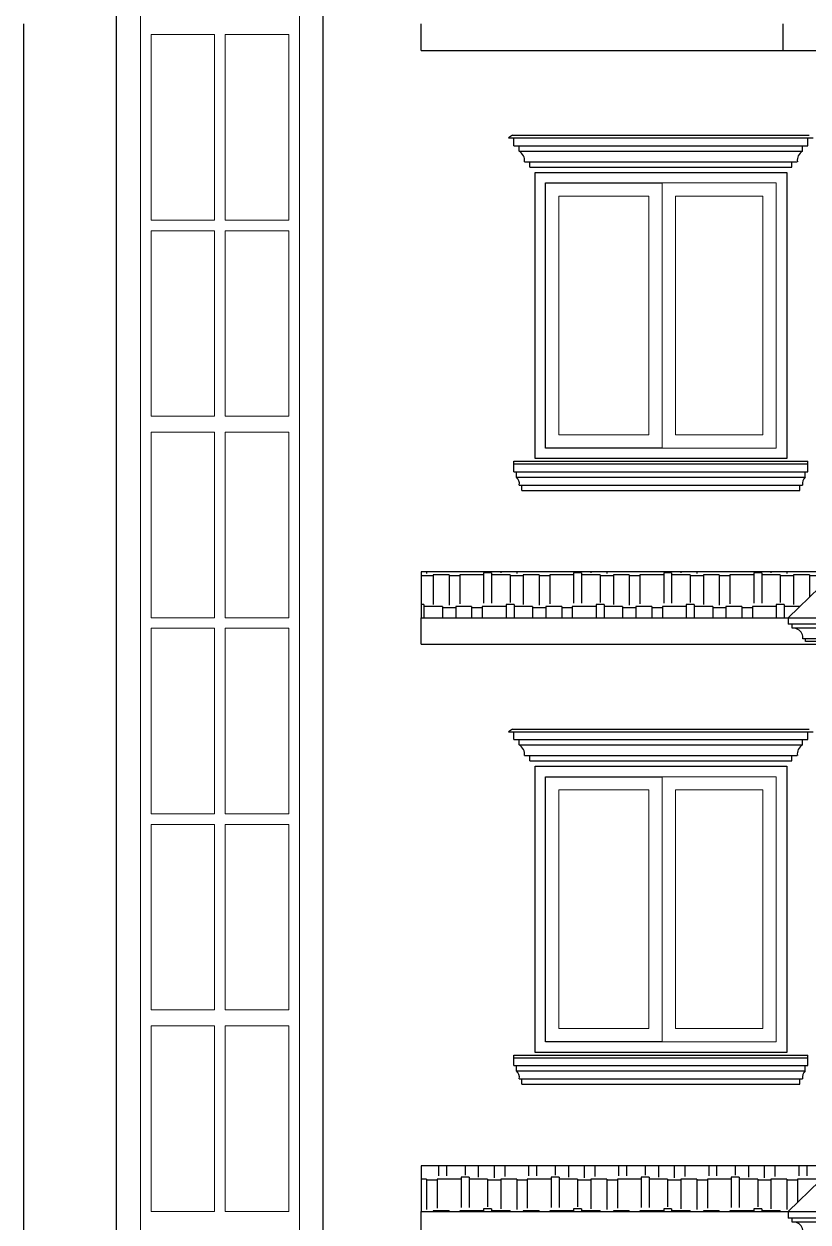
# Model space of a CAD drawing. Header units: inches. Extents: x 1397 to 20304, y -27267 to -746.
# Drawn here: x 13766.2 to 13914.3, y -21206.1 to -20980.1 of the extents above; entities that cross this region are included whole.
import ezdxf

# ---------------------------------------------------------------- set-up
doc = ezdxf.new("R2010")
doc.units = ezdxf.units.IN
doc.header["$LTSCALE"] = 17
doc.header["$MEASUREMENT"] = 0
for name, color, linetype, lineweight in [('25 BOT BAR', 12, 'Continuous', 25), ('ELEVATION', 7, 'Continuous', 25), ('WINDOW FRAME', 161, 'Continuous', 20)]:
    doc.layers.add(name, color=color, linetype=linetype, lineweight=lineweight)

msp = doc.modelspace()

# ---------------------------------------------------------------- hatches: boundary and pattern name
at = {"layer": '25 BOT BAR'}
h = msp.add_hatch(dxfattribs=at)
h.set_pattern_fill('AR-RSHKE', color=8, scale=0.5, angle=180)
h.paths.add_polyline_path([(13841.23, -21083.49), (13841.23, -21092.11), (13910.48, -21092.11), (13916.48, -21086.36), (13916.48, -21083.49)])
h = msp.add_hatch(dxfattribs=at)
h.set_pattern_fill('AR-RSHKE', color=8, scale=0.5, angle=180)
h.paths.add_polyline_path([(13841.23, -21195.49), (13841.23, -21204.11), (13910.48, -21204.11), (13916.48, -21198.36), (13916.48, -21195.49)])

# ---------------------------------------------------------------- linework, layer by layer
for p, q in [((13783.73, -21389.11), (13783.73, -20893.27)), ((13822.73, -21389.11), (13822.73, -20893.27)), ((13766.23, -21092.11), (13766.23, -20980.11)), ((13841.23, -20985.11), (13841.23, -20980.11)), ((13909.48, -20980.11), (13909.48, -20985.11)), ((13841.23, -20985.11), (14264.23, -20985.11)), ((13858.47, -21001.11), (13857.72, -21001.61)), ((13857.72, -21001.61), (13915.23, -21001.61)), ((13858.47, -21001.11), (13914.48, -21001.11)), ((13858.72, -21003.11), (13858.72, -21001.61)), ((13914.23, -21003.11), (13914.23, -21001.61)), ((13858.72, -21003.11), (13914.23, -21003.11)), ((13859.72, -21004.11), (13859.72, -21003.11)), ((13859.72, -21004.11), (13913.23, -21004.11)), ((13913.23, -21004.11), (13913.23, -21003.11)), ((13860.72, -21006.11), (13912.23, -21006.11)), ((13861.72, -21007.11), (13861.72, -21006.11)), ((13911.23, -21007.11), (13911.23, -21006.11)), ((13861.72, -21007.11), (13911.23, -21007.11)), ((13858.72, -21062.61), (13914.23, -21062.61)), ((13858.72, -21064.61), (13858.72, -21062.61)), ((13858.72, -21063.11), (13914.23, -21063.11)), ((13914.23, -21064.61), (13914.23, -21062.61)), ((13858.72, -21064.61), (13914.23, -21064.61)), ((13859.22, -21065.61), (13859.22, -21064.61)), ((13913.73, -21065.61), (13913.73, -21064.61)), ((13859.22, -21065.61), (13913.73, -21065.61)), ((13859.72, -21067.11), (13913.23, -21067.11)), ((13860.22, -21068.11), (13860.22, -21067.11)), ((13912.73, -21068.11), (13912.73, -21067.11)), ((13860.22, -21068.11), (13912.73, -21068.11)), ((13841.23, -21083.49), (13841.23, -21092.11)), ((13916.48, -21086.36), (13910.48, -21092.11)), ((13766.23, -21204.11), (13766.23, -21092.11)), ((13841.23, -21092.11), (14086.97, -21092.11)), ((13841.23, -21097.11), (13841.23, -21092.11)), ((13841.23, -21092.11), (14086.97, -21092.11)), ((13841.23, -21097.11), (13841.23, -21092.11)), ((13910.48, -21092.11), (13910.48, -21093.36)), ((14070.48, -21093.36), (13910.48, -21093.36)), ((13911.29, -21094.11), (13911.29, -21093.36)), ((14068.92, -21094.11), (13911.29, -21094.11)), ((13911.79, -21094.11), (13911.29, -21094.11)), ((13913.29, -21096.11), (13913.29, -21095.61)), ((14067.42, -21096.11), (13913.29, -21096.11)), ((13913.79, -21096.61), (13913.79, -21096.11)), ((14066.92, -21096.61), (13913.79, -21096.61)), ((13841.23, -21097.11), (14086.97, -21097.11)), ((13841.23, -21097.11), (13915.29, -21097.11)), ((13858.47, -21113.11), (13857.72, -21113.61)), ((13857.72, -21113.61), (13915.23, -21113.61)), ((13858.47, -21113.11), (13914.48, -21113.11)), ((13858.72, -21115.11), (13858.72, -21113.61)), ((13858.72, -21115.11), (13914.23, -21115.11)), ((13859.72, -21116.11), (13859.72, -21115.11)), ((13913.23, -21116.11), (13913.23, -21115.11)), ((13914.23, -21115.11), (13914.23, -21113.61)), ((13859.72, -21116.11), (13913.23, -21116.11)), ((13860.72, -21118.11), (13912.23, -21118.11)), ((13861.72, -21119.11), (13861.72, -21118.11)), ((13861.72, -21119.11), (13911.23, -21119.11)), ((13911.23, -21119.11), (13911.23, -21118.11)), ((13858.72, -21174.61), (13914.23, -21174.61)), ((13858.72, -21176.61), (13858.72, -21174.61)), ((13858.72, -21175.11), (13914.23, -21175.11)), ((13914.23, -21176.61), (13914.23, -21174.61)), ((13858.72, -21176.61), (13914.23, -21176.61)), ((13859.22, -21177.61), (13859.22, -21176.61)), ((13859.22, -21177.61), (13913.73, -21177.61)), ((13913.73, -21177.61), (13913.73, -21176.61)), ((13859.72, -21179.11), (13913.23, -21179.11)), ((13860.22, -21180.11), (13860.22, -21179.11)), ((13860.22, -21180.11), (13912.73, -21180.11)), ((13912.73, -21180.11), (13912.73, -21179.11)), ((13841.23, -21195.49), (13841.23, -21204.11)), ((13916.48, -21198.36), (13910.48, -21204.11)), ((13766.23, -21316.11), (13766.23, -21204.11)), ((13841.23, -21209.11), (13841.23, -21204.11)), ((13841.23, -21204.11), (14086.97, -21204.11)), ((13841.23, -21209.11), (13841.23, -21204.11)), ((13841.23, -21204.11), (14086.97, -21204.11)), ((13910.48, -21204.11), (13910.48, -21205.36)), ((14070.48, -21205.36), (13910.48, -21205.36)), ((13911.29, -21206.11), (13911.29, -21205.36)), ((14068.92, -21206.11), (13911.29, -21206.11)), ((13911.79, -21206.11), (13911.29, -21206.11))]:
    msp.add_line(p, q, dxfattribs=at)
for points in [[(13886.72, -21060.11), (13864.72, -21060.11), (13864.72, -21010.11), (13886.72, -21010.11)], [(13841.23, -21083.49), (13841.23, -21092.11), (13910.48, -21092.11), (13916.48, -21086.36), (13916.48, -21083.49), (13841.23, -21083.49)], [(13886.72, -21172.11), (13864.72, -21172.11), (13864.72, -21122.11), (13886.72, -21122.11)], [(13841.23, -21195.49), (13841.23, -21204.11), (13910.48, -21204.11), (13916.48, -21198.36), (13916.48, -21195.49), (13841.23, -21195.49)]]:
    msp.add_lwpolyline(points, dxfattribs=at)
for centre, radius, start, end in [((13858.8, -21005.82), 1.93, 351.2663, 61.8638), ((13914.15, -21005.82), 1.93, 118.1362, 188.7337), ((13858.28, -21066.76), 1.48, 346.2102, 50.6596), ((13914.67, -21066.76), 1.48, 129.3404, 193.7898), ((13911.39, -21096.01), 1.94, 11.7956, 78.2041), ((13858.8, -21117.82), 1.93, 351.2663, 61.8638), ((13914.15, -21117.82), 1.93, 118.1362, 188.7337), ((13858.28, -21178.76), 1.48, 346.2102, 50.6596), ((13914.67, -21178.76), 1.48, 129.3404, 193.7898), ((13911.39, -21208.01), 1.94, 11.7956, 78.2041)]:
    msp.add_arc(centre, radius, start, end, dxfattribs=at)
at = {"layer": 'ELEVATION', "linetype": 'Continuous'}
for points in [[(13862.72, -21022.11), (13862.72, -21008.11), (13910.23, -21008.11), (13910.23, -21062.11), (13862.72, -21062.11), (13862.72, -21022.11)], [(13862.72, -21134.11), (13862.72, -21120.11), (13910.23, -21120.11), (13910.23, -21174.11), (13862.72, -21174.11), (13862.72, -21134.11)]]:
    msp.add_lwpolyline(points, dxfattribs=at)
at = {"layer": 'WINDOW FRAME'}
for p, q in [((13788.23, -21386.11), (13788.23, -20896.11)), ((13818.23, -21386.11), (13818.23, -20896.11)), ((13802.23, -20982.11), (13790.23, -20982.11)), ((13802.23, -20982.11), (13790.23, -20982.11)), ((13790.23, -21017.11), (13790.23, -20982.11)), ((13802.23, -20982.11), (13802.23, -21017.11)), ((13816.23, -20982.11), (13804.23, -20982.11)), ((13816.23, -20982.11), (13804.23, -20982.11)), ((13804.23, -20982.11), (13804.23, -21017.11)), ((13816.23, -21017.11), (13816.23, -20982.11)), ((13886.72, -21010.11), (13886.72, -21060.11)), ((13886.72, -21060.11), (13886.72, -21010.11)), ((13802.23, -21017.11), (13790.23, -21017.11)), ((13816.23, -21017.11), (13804.23, -21017.11)), ((13802.23, -21019.11), (13790.23, -21019.11)), ((13790.23, -21054.11), (13790.23, -21019.11)), ((13802.23, -21019.11), (13802.23, -21054.11)), ((13816.23, -21019.11), (13804.23, -21019.11)), ((13804.23, -21019.11), (13804.23, -21054.11)), ((13816.23, -21054.11), (13816.23, -21019.11)), ((13802.23, -21054.11), (13790.23, -21054.11)), ((13816.23, -21054.11), (13804.23, -21054.11)), ((13790.23, -21092.11), (13790.23, -21057.11)), ((13802.23, -21057.11), (13790.23, -21057.11)), ((13802.23, -21057.11), (13802.23, -21092.11)), ((13816.23, -21057.11), (13804.23, -21057.11)), ((13804.23, -21057.11), (13804.23, -21092.11)), ((13816.23, -21092.11), (13816.23, -21057.11)), ((13802.23, -21092.11), (13790.23, -21092.11)), ((13816.23, -21092.11), (13804.23, -21092.11)), ((13790.23, -21129.11), (13790.23, -21094.11)), ((13802.23, -21094.11), (13790.23, -21094.11)), ((13802.23, -21094.11), (13790.23, -21094.11)), ((13790.23, -21129.11), (13790.23, -21094.11)), ((13802.23, -21094.11), (13802.23, -21129.11)), ((13816.23, -21094.11), (13804.23, -21094.11)), ((13816.23, -21094.11), (13804.23, -21094.11)), ((13804.23, -21094.11), (13804.23, -21129.11)), ((13816.23, -21129.11), (13816.23, -21094.11)), ((13816.23, -21129.11), (13816.23, -21094.11)), ((13886.72, -21122.11), (13886.72, -21172.11)), ((13886.72, -21172.11), (13886.72, -21122.11)), ((13802.23, -21129.11), (13790.23, -21129.11)), ((13816.23, -21129.11), (13804.23, -21129.11)), ((13790.23, -21166.11), (13790.23, -21131.11)), ((13802.23, -21131.11), (13790.23, -21131.11)), ((13790.23, -21166.11), (13790.23, -21131.11)), ((13802.23, -21131.11), (13802.23, -21166.11)), ((13816.23, -21131.11), (13804.23, -21131.11)), ((13804.23, -21131.11), (13804.23, -21166.11)), ((13816.23, -21166.11), (13816.23, -21131.11)), ((13816.23, -21166.11), (13816.23, -21131.11)), ((13802.23, -21166.11), (13790.23, -21166.11)), ((13816.23, -21166.11), (13804.23, -21166.11)), ((13790.23, -21204.11), (13790.23, -21169.11)), ((13790.23, -21204.11), (13790.23, -21169.11)), ((13802.23, -21169.11), (13790.23, -21169.11)), ((13802.23, -21169.11), (13802.23, -21204.11)), ((13816.23, -21169.11), (13804.23, -21169.11)), ((13804.23, -21169.11), (13804.23, -21204.11)), ((13816.23, -21204.11), (13816.23, -21169.11)), ((13816.23, -21204.11), (13816.23, -21169.11)), ((13802.23, -21204.11), (13790.23, -21204.11)), ((13816.23, -21204.11), (13804.23, -21204.11))]:
    msp.add_line(p, q, dxfattribs=at)
for points in [[(13886.72, -21010.11), (13864.72, -21010.11), (13864.72, -21060.11), (13886.72, -21060.11)], [(13884.22, -21012.61), (13867.22, -21012.61), (13867.22, -21057.61), (13884.22, -21057.61)], [(13889.22, -21012.61), (13905.73, -21012.61), (13905.73, -21057.61), (13889.22, -21057.61)], [(13886.72, -21122.11), (13864.72, -21122.11), (13864.72, -21172.11), (13886.72, -21172.11)], [(13884.22, -21124.61), (13867.22, -21124.61), (13867.22, -21169.61), (13884.22, -21169.61)], [(13889.22, -21124.61), (13905.73, -21124.61), (13905.73, -21169.61), (13889.22, -21169.61)]]:
    msp.add_lwpolyline(points, close=True, dxfattribs=at)
for points in [[(13886.72, -21010.11), (13908.23, -21010.11), (13908.23, -21060.11), (13886.72, -21060.11)], [(13886.72, -21122.11), (13908.23, -21122.11), (13908.23, -21172.11), (13886.72, -21172.11)]]:
    msp.add_lwpolyline(points, dxfattribs=at)

doc.saveas('drawing.dxf')
